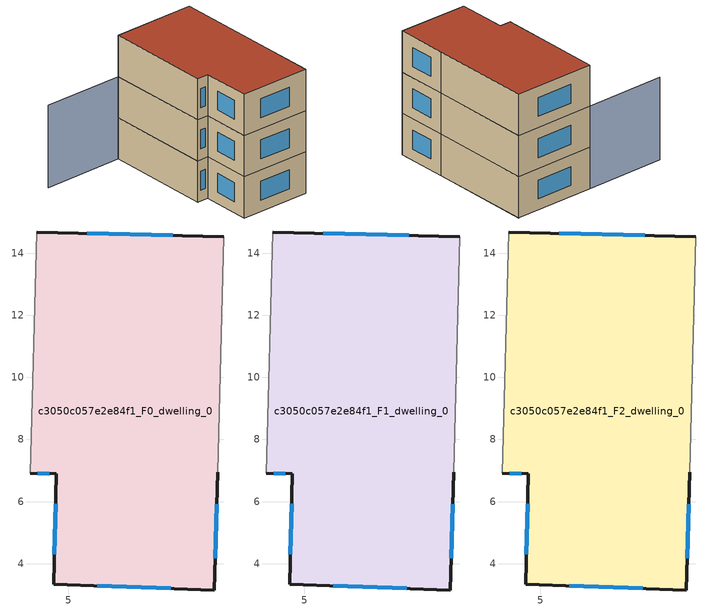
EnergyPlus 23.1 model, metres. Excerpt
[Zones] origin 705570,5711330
c3050c057e2e84f1_F0_dwelling_0
 floor ground (EU_floor_Construction): 9.99,14.54 9.81,6.94 9.7,3.15 4.52,3.34 4.61,6.89 3.78,6.91 3.98,14.68 z0
 wall outside (EU_wall_Construction): 3.78,6.91 4.61,6.89 4.52,3.34 9.7,3.15 9.81,6.94 / 9.99,14.54 3.98,14.68 z0:3
 wall adiabatic (EU_wall_Construction): 3.98,14.68 3.78,6.91 / 9.81,6.94 9.99,14.54 z0:3
 window (EU_Window_Construction): 4.59,5.93 4.55,4.3 / 4,6.91 4.39,6.89 / 8.37,14.57 5.6,14.64 / 9.73,4.18 9.78,5.92 / 5.92,3.29 8.3,3.2 z0.81:2.19
c3050c057e2e84f1_F1_dwelling_0
 floor to c3050c057e2e84f1_F0_dwelling_0 (EU_floor_Construction): 9.99,14.54 9.81,6.94 9.7,3.15 4.52,3.34 4.61,6.89 3.78,6.91 3.98,14.68 z3
 wall outside (EU_wall_Construction): 3.78,6.91 4.61,6.89 4.52,3.34 9.7,3.15 9.81,6.94 / 9.99,14.54 3.98,14.68 z3:6
 wall adiabatic (EU_wall_Construction): 3.98,14.68 3.78,6.91 / 9.81,6.94 9.99,14.54 z3:6
 window (EU_Window_Construction): 4.59,5.93 4.55,4.3 / 4,6.91 4.39,6.89 / 8.37,14.57 5.6,14.64 / 9.73,4.18 9.78,5.92 / 5.92,3.29 8.3,3.2 z3.81:5.19
c3050c057e2e84f1_F2_dwelling_0
 floor to c3050c057e2e84f1_F1_dwelling_0 (EU_floor_Construction): 9.99,14.54 9.81,6.94 9.7,3.15 4.52,3.34 4.61,6.89 3.78,6.91 3.98,14.68 z6
 wall outside (EU_wall_Construction): 3.78,6.91 4.61,6.89 4.52,3.34 9.7,3.15 9.81,6.94 / 9.99,14.54 3.98,14.68 z6:9
 wall adiabatic (EU_wall_Construction): 3.98,14.68 3.78,6.91 / 9.81,6.94 9.99,14.54 z6:9
 window (EU_Window_Construction): 4.59,5.93 4.55,4.3 / 4,6.91 4.39,6.89 / 8.37,14.57 5.6,14.64 / 9.73,4.18 9.78,5.92 / 5.92,3.29 8.3,3.2 z6.81:8.19
 roof outside (EU_roof_Construction): 9.7,3.15 9.81,6.94 9.99,14.54 3.98,14.68 3.78,6.91 4.61,6.89 4.52,3.34 z9
shading: 9.81,6.94 9.99,14.54 z0:9; -1.97,14.83 3.98,14.68 / 3.98,14.68 3.78,6.89 z0:6
[Building]
EU S2 Campaign: North Axis=0; Terrain=City; Solar Distribution=FullExterior
[Site:Location]
London: Latitude=51.5; Longitude=-0.5; Time Zone=0; Elevation=25
[SizingPeriod:WeatherFileDays]
AnnualSizingPeriod: Begin Month=1; Begin Day of Month=1; End Month=12; End Day of Month=31; Day of Week for Start Day=Monday; Use Weather File Daylight Saving Period=No; Use Weather File Rain and Snow Indicators=No
[MATERIAL]
EU_InternalMass_Material: Roughness=MediumRough; Thickness=0.1; Conductivity=1; Density=1800; Specific Heat=900; Thermal Absorptance=0.9; Solar Absorptance=0.7; Visible Absorptance=0.7
[MATERIAL:NOMASS] Roughness=MediumRough; Thermal Absorptance=0.9; Solar Absorptance=0.7; Visible Absorptance=0.7
Name | Thermal Resistance
EU_wall_NoMass | 0.727863
EU_roof_NoMass | 0.773354
EU_floor_NoMass | 1.79329
[WINDOWMATERIAL:SIMPLEGLAZINGSYSTEM]
EU_Window_SimpleGlazing: UFactor=2.58614; Solar Heat Gain Coefficient=0.76; Visible Transmittance=0.76
[CONSTRUCTION]
EU_wall_Construction: EU_wall_NoMass
EU_roof_Construction: EU_roof_NoMass
EU_floor_Construction: EU_floor_NoMass
EU_Window_Construction: EU_Window_SimpleGlazing
EU_InternalMass_Construction: EU_InternalMass_Material
[ZONE] Type=1; Multiplier=1; Ceiling Height=autocalculate; Floor Area=autocalculate; Part of Total Floor Area=Yes
Name | Volume
c3050c057e2e84f1_F0_dwelling_0 | 196.138
c3050c057e2e84f1_F1_dwelling_0; c3050c057e2e84f1_F2_dwelling_0 | 196.14
[INTERNALMASS] Construction=EU_InternalMass_Construction; Surface Area=65.3798
Name | Zone or ZoneList
c3050c057e2e84f1_F0_dwelling_0_EU_InternalMass | c3050c057e2e84f1_F0_dwelling_0
c3050c057e2e84f1_F1_dwelling_0_EU_InternalMass | c3050c057e2e84f1_F1_dwelling_0
c3050c057e2e84f1_F2_dwelling_0_EU_InternalMass | c3050c057e2e84f1_F2_dwelling_0
[OTHEREQUIPMENT] Fuel Type=Electricity; Design Level Calculation Method=Watts/Area; Power per Zone Floor Area=1; Fraction Latent=0; Fraction Radiant=0; Fraction Lost=0; Carbon Dioxide Generation Rate=0; EndUse Subcategory=EU_Step8_InternalGains
Name | Zone or ZoneList or Space or SpaceList | Schedule
EU_Step8_InternalGain_c3050c057e2e84f1_F0_dwelling_0_f000 | c3050c057e2e84f1_F0_dwelling_0 | EU_Step8_GainSchedule_c3050c057e2e84f1_F0_dwelling_0_f000
EU_Step8_InternalGain_c3050c057e2e84f1_F1_dwelling_0_f000 | c3050c057e2e84f1_F1_dwelling_0 | EU_Step8_GainSchedule_c3050c057e2e84f1_F1_dwelling_0_f000
EU_Step8_InternalGain_c3050c057e2e84f1_F2_dwelling_0_f000 | c3050c057e2e84f1_F2_dwelling_0 | EU_Step8_GainSchedule_c3050c057e2e84f1_F2_dwelling_0_f000
[ZONEVENTILATION:DESIGNFLOWRATE] Schedule=EU_AlwaysOn; Design Flow Rate Calculation Method=AirChanges/Hour; Air Changes per Hour=0.484901; Ventilation Type=Natural; Fan Pressure Rise=0; Fan Total Efficiency=1; Constant Term Coefficient=1; Temperature Term Coefficient=0; Velocity Term Coefficient=0; Velocity Squared Term Coefficient=0; Minimum Indoor Temperature=-100; Maximum Indoor Temperature=100; Delta Temperature=-100; Minimum Outdoor Temperature=-100; Maximum Outdoor Temperature=100; Maximum Wind Speed=40
Name | Zone or ZoneList or Space or SpaceList
EU_ConstantAir_c3050c057e2e84f1_F0_dwelling_0 | c3050c057e2e84f1_F0_dwelling_0
EU_ConstantAir_c3050c057e2e84f1_F1_dwelling_0 | c3050c057e2e84f1_F1_dwelling_0
EU_ConstantAir_c3050c057e2e84f1_F2_dwelling_0 | c3050c057e2e84f1_F2_dwelling_0
[HVACTEMPLATE:THERMOSTAT] Constant Heating Setpoint=20; Constant Cooling Setpoint=50
EU_HeatOnly_c3050c057e2e84f1_F0_dwelling_0; EU_HeatOnly_c3050c057e2e84f1_F1_dwelling_0; EU_HeatOnly_c3050c057e2e84f1_F2_dwelling_0
[HVACTEMPLATE:ZONE:IDEALLOADSAIRSYSTEM] System Availability Schedule=EU_AlwaysOn; Maximum Heating Supply Air Temperature=50; Minimum Cooling Supply Air Temperature=13; Maximum Heating Supply Air Humidity Ratio=0.0156; Minimum Cooling Supply Air Humidity Ratio=0.0077; Heating Limit=NoLimit; Cooling Limit=NoLimit; Heating Availability Schedule=EU_AlwaysOn; Cooling Availability Schedule=EU_CoolingOff; Dehumidification Control Type=ConstantSensibleHeatRatio; Cooling Sensible Heat Ratio=0.7; Dehumidification Setpoint=60; Humidification Control Type=None; Humidification Setpoint=30; Outdoor Air Method=None; Outdoor Air Flow Rate per Person=0.00944; Outdoor Air Flow Rate per Zone Floor Area=0; Outdoor Air Flow Rate per Zone=0; Demand Controlled Ventilation Type=None; Outdoor Air Economizer Type=NoEconomizer; Heat Recovery Type=None; Sensible Heat Recovery Effectiveness=0.7; Latent Heat Recovery Effectiveness=0.65
Name | Template Thermostat
c3050c057e2e84f1_F0_dwelling_0 | EU_HeatOnly_c3050c057e2e84f1_F0_dwelling_0
c3050c057e2e84f1_F1_dwelling_0 | EU_HeatOnly_c3050c057e2e84f1_F1_dwelling_0
c3050c057e2e84f1_F2_dwelling_0 | EU_HeatOnly_c3050c057e2e84f1_F2_dwelling_0
[SIZING:ZONE] Zone Cooling Design Supply Air Temperature Input Method=SupplyAirTemperature; Zone Cooling Design Supply Air Temperature=13; Zone Heating Design Supply Air Temperature Input Method=SupplyAirTemperature; Zone Heating Design Supply Air Temperature=50; Zone Cooling Design Supply Air Humidity Ratio=0.008; Zone Heating Design Supply Air Humidity Ratio=0.008; Cooling Design Air Flow Method=DesignDay; Cooling Design Air Flow Rate=0; Cooling Minimum Air Flow per Zone Floor Area=0.000762; Cooling Minimum Air Flow=0; Cooling Minimum Air Flow Fraction=0.2; Heating Design Air Flow Method=DesignDay; Heating Design Air Flow Rate=0; Heating Maximum Air Flow per Zone Floor Area=0.002032; Heating Maximum Air Flow=0.141576; Heating Maximum Air Flow Fraction=0.3; Account for Dedicated Outdoor Air System=No; Dedicated Outdoor Air System Control Strategy=NeutralSupplyAir; Dedicated Outdoor Air Low Setpoint Temperature for Design=autosize; Dedicated Outdoor Air High Setpoint Temperature for Design=autosize; Zone Load Sizing Method=Sensible Load Only No Latent Load; Zone Latent Cooling Design Supply Air Humidity Ratio Input Method=HumidityRatioDifference; Zone Cooling Design Supply Air Humidity Ratio Difference=0.005; Zone Latent Heating Design Supply Air Humidity Ratio Input Method=HumidityRatioDifference; Zone Humidification Design Supply Air Humidity Ratio Difference=0.005
c3050c057e2e84f1_F0_dwelling_0; c3050c057e2e84f1_F1_dwelling_0; c3050c057e2e84f1_F2_dwelling_0
[SCHEDULE:CONSTANT]
Name | Hourly Value
EU_AlwaysOn | 1
EU_CoolingOff | 0
[SCHEDULE:FILE] Column Number=1; Rows to Skip at Top=0; Number of Hours of Data=8760; Column Separator=Comma; Interpolate to Timestep=No; Minutes per Item=60; Adjust Schedule for Daylight Savings=Yes
Name | File
EU_Step8_GainSchedule_c3050c057e2e84f1_F0_dwelling_0_f000 | ../../schedules/c3050c057e2e84f1/c3050c057e2e84f1_F0_dwelling_0_f000_gain.csv
EU_Step8_GainSchedule_c3050c057e2e84f1_F1_dwelling_0_f000 | ../../schedules/c3050c057e2e84f1/c3050c057e2e84f1_F1_dwelling_0_f000_gain.csv
EU_Step8_GainSchedule_c3050c057e2e84f1_F2_dwelling_0_f000 | ../../schedules/c3050c057e2e84f1/c3050c057e2e84f1_F2_dwelling_0_f000_gain.csv
